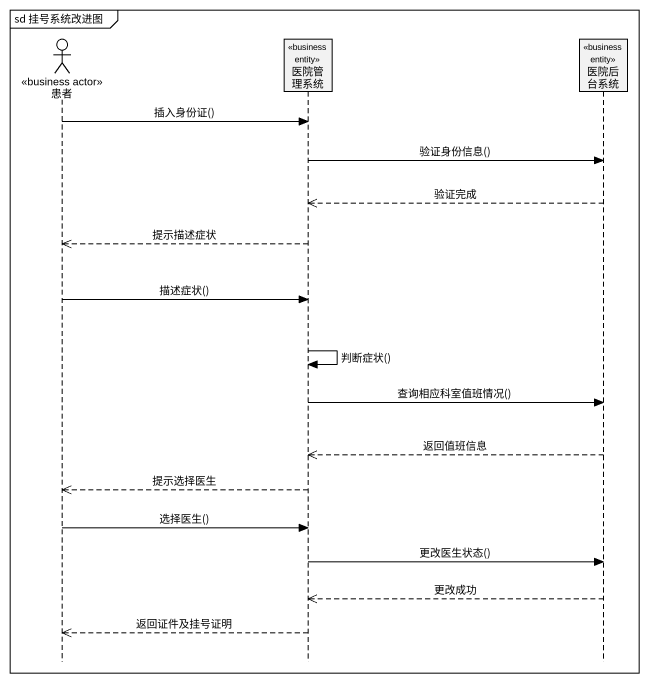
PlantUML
@startuml
mainframe sd 挂号系统改进图
hide footbox
actor 患者 <<business actor>>
participant 医院管理系统 <<business entity>>
participant 医院后台系统 <<business entity>>

患者 -> 医院管理系统 : 插入身份证()
医院管理系统 -> 医院后台系统 : 验证身份信息()
医院后台系统 -->> 医院管理系统 : 验证完成
医院管理系统 -->> 患者 : 提示描述症状
患者 -> 医院管理系统 : 描述症状()
医院管理系统 -> 医院管理系统 : 判断症状()
医院管理系统 -> 医院后台系统 : 查询相应科室值班情况()
医院后台系统 -->> 医院管理系统 : 返回值班信息
医院管理系统 -->> 患者 : 提示选择医生
患者 -> 医院管理系统 : 选择医生()
医院管理系统 -> 医院后台系统 : 更改医生状态()
医院后台系统 -->> 医院管理系统 : 更改成功
医院管理系统 -->> 患者 : 返回证件及挂号证明
@enduml
